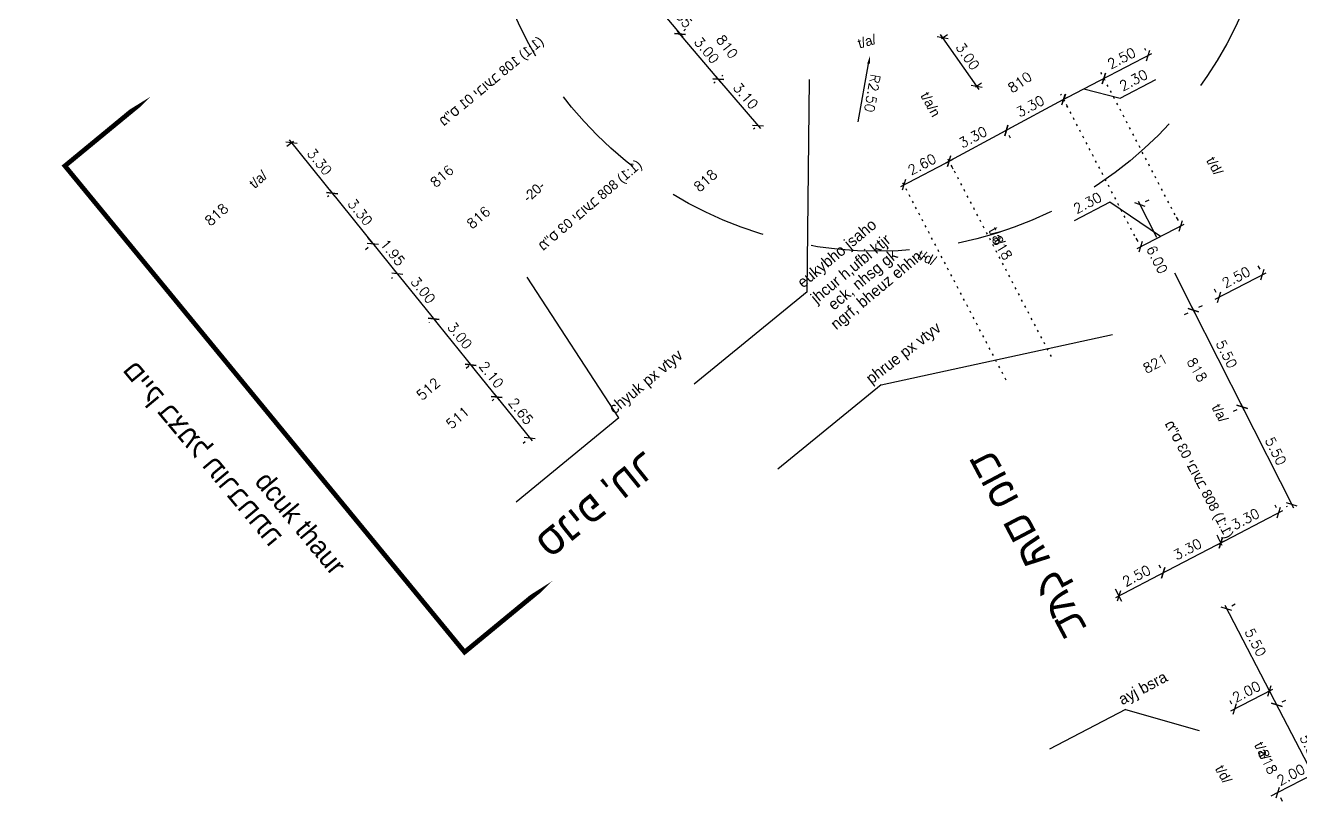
# Model space of a CAD drawing. Extents: x 190018 to 190193, y 665297 to 665484.
# Drawn here: x 190095.6 to 190160.2, y 665327.2 to 665366.8 of the extents above; entities that cross this region are included whole.
import ezdxf

# ---------------------------------------------------------------- set-up
doc = ezdxf.new("R2010")
doc.units = 0
doc.header["$MEASUREMENT"] = 0
doc.linetypes.add('DASHED2', pattern=[0.375, 0.25, -0.125])
doc.linetypes.add('DOT', pattern=[0.25, 0, -0.25])
for name, color, linetype in [('0-text', 2, 'Continuous'), ('HW-TEXT-BORDER', 2, 'Continuous'), ('HW-TX-NIKUZ', 2, 'Continuous'), ('HW-TXT', 2, 'Continuous'), ('HW-TXT-HW', 2, 'Continuous'), ('TR-DIM', 3, 'Continuous'), ('TR-NOTE', 3, 'Continuous'), ('TR-WORK-LIMT-1', 7, 'Continuous')]:
    doc.layers.add(name, color=color, linetype=linetype)
doc.styles.add('0-miryl', font='0-miryl.shx')
doc.styles.add('0-MIRYM_W', font='0-mirym_w')
doc.styles.add('0-SIMPLEX', font='0-simplex')
doc.styles.add('0-Techno', font='0-techno')
doc.styles.add('MIRYL', font='miryl.shx')
doc.styles.add('MS', font='MIRYM.SHX')
doc.styles.add('Romant', font='romant.shx')
doc.styles.add('SHR', font='SIMPLEX', dxfattribs={"height": 0.75})
doc.dimstyles.new('D-500-250', dxfattribs={"dimtxt": 0.5, "dimasz": 0.4, "dimexe": 0.3, "dimexo": 0.5, "dimgap": 0.25, "dimtad": 1, "dimlfac": 1, "dimzin": 1, "dimdsep": 46, "dimtxsty": 'Romant', "dimblk": 'OBLIQUE', "dimcen": 0, "dimdle": 0.2, "dimclrd": 256, "dimclre": 256, "dimclrt": 256, "dimaunit": 1, "dimadec": 0, "dimazin": 0, "dimtfac": 0.25, "dimtix": 1, "dimtmove": 2, "dimatfit": 3, "dimldrblk": 'OBLIQUE', "dimfxl": 0.3, "dimtvp": 0.2, "dimtolj": 1, "dimtzin": 1, "dimarcsym": 1})

# ---------------------------------------------------------------- blocks, each defined once
blk = doc.blocks.new('_Oblique')
at = {"color": 0, "linetype": 'ByBlock', "lineweight": -2}
blk.add_line((-0.5, -0.5), (0.5, 0.5), dxfattribs=at)
blk = doc.blocks.new('*D196')
at = {"layer": 'Defpoints', "color": 0, "transparency": 16777216}
for p in [(190130.725, 665364.03), (190130.938, 665364.213), (190132.952, 665361.865)]:
    blk.add_point(p, dxfattribs=at)
at = {"layer": 'TR-DIM', "lineweight": -2, "transparency": 16777216}
for p, q in [((190130.559, 665363.887), (190130.498, 665363.835)), ((190132.87, 665361.53), (190130.595, 665364.182)), ((190132.573, 665361.539), (190132.512, 665361.487))]:
    blk.add_line(p, q, dxfattribs=at)
at = {"layer": 'TR-DIM', "lineweight": -2, "transparency": 16777216, "xscale": 0.4, "yscale": 0.4, "zscale": 0.4}
for p, rotation in [((190130.725, 665364.03), 130.6252698291144), ((190132.739, 665361.682), 310.6252698291144)]:
    blk.add_blockref('_Oblique', p, dxfattribs=dict(at, rotation=rotation))
at = {"layer": 'TR-DIM', "transparency": 16777216, "insert": (190132.112, 665363.182), "char_height": 0.5, "attachment_point": 5, "rotation": 310.62527, "style": 'Romant'}
blk.add_mtext('\\A1;3.10', dxfattribs=at)
blk = doc.blocks.new('*D182')
at = {"layer": 'Defpoints', "color": 0, "transparency": 16777216}
for p in [(190141.627, 665365.801), (190143.82, 665363.676), (190143.355, 665363.348)]:
    blk.add_point(p, dxfattribs=at)
at = {"layer": 'TR-DIM', "lineweight": -2, "transparency": 16777216}
for p, q in [((190141.977, 665366.292), (190143.935, 665363.512)), ((190142.036, 665366.089), (190142.338, 665366.301)), ((190143.764, 665363.636), (190144.065, 665363.849))]:
    blk.add_line(p, q, dxfattribs=at)
at = {"layer": 'TR-DIM', "lineweight": -2, "transparency": 16777216, "xscale": 0.4, "yscale": 0.4, "zscale": 0.4}
for p, rotation in [((190142.092, 665366.129), 125.1566996568261), ((190143.82, 665363.676), 305.1566996568261)]:
    blk.add_blockref('_Oblique', p, dxfattribs=dict(at, rotation=rotation))
at = {"layer": 'TR-DIM', "transparency": 16777216, "insert": (190143.365, 665365.19), "char_height": 0.5, "attachment_point": 5, "rotation": 305.1567, "style": 'Romant'}
blk.add_mtext('\\A1;3.00', dxfattribs=at)
blk = doc.blocks.new('*D183')
at = {"layer": 'Defpoints', "color": 0, "transparency": 16777216}
for p in [(190128.785, 665366.321), (190128.587, 665366.153), (190130.526, 665363.863)]:
    blk.add_point(p, dxfattribs=at)
at = {"layer": 'TR-DIM', "lineweight": -2, "transparency": 16777216}
for p, q in [((190130.853, 665363.878), (190128.656, 665366.473)), ((190128.969, 665366.476), (190129.014, 665366.515)), ((190130.907, 665364.186), (190130.953, 665364.225))]:
    blk.add_line(p, q, dxfattribs=at)
at = {"layer": 'TR-DIM', "lineweight": -2, "transparency": 16777216, "xscale": 0.4, "yscale": 0.4, "zscale": 0.4}
for p, rotation in [((190128.785, 665366.321), 130.2488718438126), ((190130.724, 665364.031), 310.2488718438126)]:
    blk.add_blockref('_Oblique', p, dxfattribs=dict(at, rotation=rotation))
at = {"layer": 'TR-DIM', "transparency": 16777216, "insert": (190130.136, 665365.499), "char_height": 0.5, "attachment_point": 5, "rotation": 310.24887, "style": 'Romant'}
blk.add_mtext('\\A1;3.00', dxfattribs=at)
blk = doc.blocks.new('*D184')
at = {"layer": 'Defpoints', "color": 0, "transparency": 16777216}
for p in [(190127.676, 665367.424), (190128.785, 665366.321), (190128.684, 665366.235)]:
    blk.add_point(p, dxfattribs=at)
at = {"layer": 'TR-DIM', "lineweight": -2, "transparency": 16777216}
for p, q in [((190127.649, 665367.663), (190128.915, 665366.168)), ((190128.058, 665367.747), (190128.007, 665367.705)), ((190129.065, 665366.558), (190129.014, 665366.515))]:
    blk.add_line(p, q, dxfattribs=at)
at = {"layer": 'TR-DIM', "lineweight": -2, "transparency": 16777216, "xscale": 0.4, "yscale": 0.4, "zscale": 0.4}
for p, rotation in [((190127.778, 665367.511), 130.2488718455129), ((190128.785, 665366.321), 310.248871845513)]:
    blk.add_blockref('_Oblique', p, dxfattribs=dict(at, rotation=rotation))
at = {"layer": 'TR-DIM', "transparency": 16777216, "insert": (190128.773, 665367.311), "char_height": 0.5, "attachment_point": 5, "rotation": 310.24887, "style": 'Romant'}
blk.add_mtext('\\A1;1.55', dxfattribs=at)
blk = doc.blocks.new('*D186')
at = {"layer": 'Defpoints', "color": 0, "transparency": 16777216}
for p in [(190109.566, 665361.19), (190111.144, 665358.243), (190111.365, 665358.421)]:
    blk.add_point(p, dxfattribs=at)
at = {"layer": 'TR-DIM', "lineweight": -2, "transparency": 16777216}
for p, q in [((190109.177, 665360.876), (190108.848, 665360.611)), ((190108.956, 665360.955), (190111.27, 665358.088)), ((190110.975, 665358.107), (190110.91, 665358.055))]:
    blk.add_line(p, q, dxfattribs=at)
at = {"layer": 'TR-DIM', "lineweight": -2, "transparency": 16777216, "xscale": 0.4, "yscale": 0.4, "zscale": 0.4}
for p, rotation in [((190109.081, 665360.799), 128.9041216281928), ((190111.144, 665358.243), 308.9041216281929)]:
    blk.add_blockref('_Oblique', p, dxfattribs=dict(at, rotation=rotation))
at = {"layer": 'TR-DIM', "transparency": 16777216, "insert": (190110.502, 665359.835), "char_height": 0.5, "attachment_point": 5, "rotation": 308.90412, "style": 'Romant'}
blk.add_mtext('\\A1;3.30', dxfattribs=at)
blk = doc.blocks.new('*D187')
at = {"layer": 'Defpoints', "color": 0, "transparency": 16777216}
for p in [(190111.365, 665358.421), (190113.207, 665355.687), (190113.216, 665355.695)]:
    blk.add_point(p, dxfattribs=at)
at = {"layer": 'TR-DIM', "lineweight": -2, "transparency": 16777216}
for p, q in [((190110.975, 665358.107), (190110.91, 665358.055)), ((190111.018, 665358.399), (190113.332, 665355.532)), ((190112.827, 665355.381), (190112.973, 665355.499))]:
    blk.add_line(p, q, dxfattribs=at)
at = {"layer": 'TR-DIM', "lineweight": -2, "transparency": 16777216, "xscale": 0.4, "yscale": 0.4, "zscale": 0.4}
for p, rotation in [((190111.144, 665358.243), 128.9041216281928), ((190113.207, 665355.687), 308.9041216281929)]:
    blk.add_blockref('_Oblique', p, dxfattribs=dict(at, rotation=rotation))
at = {"layer": 'TR-DIM', "transparency": 16777216, "insert": (190112.564, 665357.279), "char_height": 0.5, "attachment_point": 5, "rotation": 308.90412, "style": 'Romant'}
blk.add_mtext('\\A1;3.30', dxfattribs=at)
blk = doc.blocks.new('*D188')
at = {"layer": 'Defpoints', "color": 0, "transparency": 16777216}
for p in [(190113.216, 665355.695), (190114.443, 665354.156), (190114.547, 665354.24)]:
    blk.add_point(p, dxfattribs=at)
at = {"layer": 'TR-DIM', "lineweight": -2, "transparency": 16777216}
for p, q in [((190113.207, 665355.687), (190112.956, 665355.999)), ((190112.827, 665355.381), (190112.973, 665355.499)), ((190113.207, 665355.687), (190114.443, 665354.156)), ((190114.443, 665354.156), (190114.694, 665353.844)), ((190114.158, 665353.926), (190114.209, 665353.967))]:
    blk.add_line(p, q, dxfattribs=at)
at = {"layer": 'TR-DIM', "lineweight": -2, "transparency": 16777216, "xscale": 0.4, "yscale": 0.4, "zscale": 0.4}
for p, rotation in [((190113.207, 665355.687), 308.9041216281929), ((190114.443, 665354.156), 128.9041216281928)]:
    blk.add_blockref('_Oblique', p, dxfattribs=dict(at, rotation=rotation))
at = {"layer": 'TR-DIM', "transparency": 16777216, "insert": (190114.214, 665355.236), "char_height": 0.5, "attachment_point": 5, "rotation": 308.90412, "style": 'Romant'}
blk.add_mtext('\\A1;1.95', dxfattribs=at)
blk = doc.blocks.new('*D189')
at = {"layer": 'Defpoints', "color": 0, "transparency": 16777216}
for p in [(190114.547, 665354.24), (190116.287, 665351.871), (190116.459, 665352.009)]:
    blk.add_point(p, dxfattribs=at)
at = {"layer": 'TR-DIM', "lineweight": -2, "transparency": 16777216}
for p, q in [((190114.317, 665354.311), (190116.413, 665351.715)), ((190114.158, 665353.926), (190114.209, 665353.967)), ((190116.07, 665351.695), (190116.054, 665351.682))]:
    blk.add_line(p, q, dxfattribs=at)
at = {"layer": 'TR-DIM', "lineweight": -2, "transparency": 16777216, "xscale": 0.4, "yscale": 0.4, "zscale": 0.4}
for p, rotation in [((190114.443, 665354.156), 128.9041216281928), ((190116.287, 665351.871), 308.9041216281929)]:
    blk.add_blockref('_Oblique', p, dxfattribs=dict(at, rotation=rotation))
at = {"layer": 'TR-DIM', "transparency": 16777216, "insert": (190115.754, 665353.327), "char_height": 0.5, "attachment_point": 5, "rotation": 308.90412, "style": 'Romant'}
blk.add_mtext('\\A1;3.00', dxfattribs=at)
blk = doc.blocks.new('*D190')
at = {"layer": 'Defpoints', "color": 0, "transparency": 16777216}
for p in [(190116.459, 665352.009), (190118.168, 665349.539), (190118.466, 665349.78)]:
    blk.add_point(p, dxfattribs=at)
at = {"layer": 'TR-DIM', "lineweight": -2, "transparency": 16777216}
for p, q in [((190116.07, 665351.695), (190116.054, 665351.682)), ((190116.161, 665352.026), (190118.294, 665349.384)), ((190118.077, 665349.466), (190117.935, 665349.351))]:
    blk.add_line(p, q, dxfattribs=at)
at = {"layer": 'TR-DIM', "lineweight": -2, "transparency": 16777216, "xscale": 0.4, "yscale": 0.4, "zscale": 0.4}
for p, rotation in [((190116.287, 665351.871), 128.9041216281928), ((190118.168, 665349.539), 308.9041216281929)]:
    blk.add_blockref('_Oblique', p, dxfattribs=dict(at, rotation=rotation))
at = {"layer": 'TR-DIM', "transparency": 16777216, "insert": (190117.617, 665351.019), "char_height": 0.5, "attachment_point": 5, "rotation": 308.90412, "style": 'Romant'}
blk.add_mtext('\\A1;3.00', dxfattribs=at)
blk = doc.blocks.new('*D191')
at = {"layer": 'Defpoints', "color": 0, "transparency": 16777216}
for p in [(190118.466, 665349.78), (190119.488, 665347.904), (190119.73, 665348.1)]:
    blk.add_point(p, dxfattribs=at)
at = {"layer": 'TR-DIM', "lineweight": -2, "transparency": 16777216}
for p, q in [((190118.077, 665349.466), (190117.935, 665349.351)), ((190118.043, 665349.695), (190119.613, 665347.749)), ((190119.341, 665347.786), (190119.254, 665347.716))]:
    blk.add_line(p, q, dxfattribs=at)
at = {"layer": 'TR-DIM', "lineweight": -2, "transparency": 16777216, "xscale": 0.4, "yscale": 0.4, "zscale": 0.4}
for p, rotation in [((190118.168, 665349.539), 128.9041216281928), ((190119.488, 665347.904), 308.9041216281929)]:
    blk.add_blockref('_Oblique', p, dxfattribs=dict(at, rotation=rotation))
at = {"layer": 'TR-DIM', "transparency": 16777216, "insert": (190119.217, 665349.036), "char_height": 0.5, "attachment_point": 5, "rotation": 308.90412, "style": 'Romant'}
blk.add_mtext('\\A1;2.10', dxfattribs=at)
blk = doc.blocks.new('*D192')
at = {"layer": 'Defpoints', "color": 0, "transparency": 16777216}
for p in [(190119.73, 665348.1), (190121.163, 665345.828), (190121.221, 665345.875)]:
    blk.add_point(p, dxfattribs=at)
at = {"layer": 'TR-DIM', "lineweight": -2, "transparency": 16777216}
for p, q in [((190119.341, 665347.786), (190119.254, 665347.716)), ((190119.362, 665348.06), (190121.289, 665345.673)), ((190120.832, 665345.561), (190120.93, 665345.64))]:
    blk.add_line(p, q, dxfattribs=at)
at = {"layer": 'TR-DIM', "lineweight": -2, "transparency": 16777216, "xscale": 0.4, "yscale": 0.4, "zscale": 0.4}
for p, rotation in [((190119.488, 665347.904), 128.9041216281928), ((190121.163, 665345.828), 308.9041216281929)]:
    blk.add_blockref('_Oblique', p, dxfattribs=dict(at, rotation=rotation))
at = {"layer": 'TR-DIM', "transparency": 16777216, "insert": (190120.715, 665347.18), "char_height": 0.5, "attachment_point": 5, "rotation": 308.90412, "style": 'Romant'}
blk.add_mtext('\\A1;2.65', dxfattribs=at)
blk = doc.blocks.new('*D193')
at = {"layer": 'Defpoints', "color": 0, "transparency": 16777216}
for p in [(190159.166, 665341.994), (190156.201, 665340.502), (190156.223, 665340.459)]:
    blk.add_point(p, dxfattribs=at)
at = {"layer": 'TR-DIM', "lineweight": -2, "transparency": 16777216}
for p, q in [((190158.935, 665342.437), (190159.006, 665342.302)), ((190159.322, 665342.128), (190156.024, 665340.409)), ((190155.992, 665340.903), (190156.062, 665340.768))]:
    blk.add_line(p, q, dxfattribs=at)
at = {"layer": 'TR-DIM', "lineweight": -2, "transparency": 16777216, "xscale": 0.4, "yscale": 0.4, "zscale": 0.4}
for p, rotation in [((190159.144, 665342.036), 27.53268060075507), ((190156.201, 665340.502), 207.5326806007551)]:
    blk.add_blockref('_Oblique', p, dxfattribs=dict(at, rotation=rotation))
at = {"layer": 'TR-DIM', "transparency": 16777216, "insert": (190157.442, 665341.712), "char_height": 0.5, "attachment_point": 5, "rotation": 27.53268, "style": 'Romant'}
blk.add_mtext('\\A1;3.30', dxfattribs=at)
blk = doc.blocks.new('*D194')
at = {"layer": 'Defpoints', "color": 0, "transparency": 16777216}
for p in [(190156.505, 665339.918), (190153.275, 665338.976), (190153.295, 665338.938)]:
    blk.add_point(p, dxfattribs=at)
at = {"layer": 'TR-DIM', "lineweight": -2, "transparency": 16777216}
for p, q in [((190156.378, 665340.594), (190153.097, 665338.884)), ((190156.274, 665340.361), (190156.062, 665340.768)), ((190153.064, 665339.381), (190153.136, 665339.242))]:
    blk.add_line(p, q, dxfattribs=at)
at = {"layer": 'TR-DIM', "lineweight": -2, "transparency": 16777216, "xscale": 0.4, "yscale": 0.4, "zscale": 0.4}
for p, rotation in [((190156.201, 665340.502), 27.53268060267745), ((190153.275, 665338.976), 207.5326806026775)]:
    blk.add_blockref('_Oblique', p, dxfattribs=dict(at, rotation=rotation))
at = {"layer": 'TR-DIM', "transparency": 16777216, "insert": (190154.507, 665340.182), "char_height": 0.5, "attachment_point": 5, "rotation": 27.53268, "style": 'Romant'}
blk.add_mtext('\\A1;3.30', dxfattribs=at)
blk = doc.blocks.new('*D154')
at = {"layer": 'Defpoints', "color": 0, "transparency": 16777216}
for p in [(190150.61, 665338.615), (190153.295, 665338.938), (190151.031, 665337.807)]:
    blk.add_point(p, dxfattribs=at)
at = {"layer": 'TR-DIM', "lineweight": -2, "transparency": 16777216}
for p, q in [((190153.064, 665339.381), (190153.136, 665339.242)), ((190153.452, 665339.069), (190150.854, 665337.714)), ((190150.841, 665338.172), (190151.17, 665337.54))]:
    blk.add_line(p, q, dxfattribs=at)
at = {"layer": 'TR-DIM', "lineweight": -2, "transparency": 16777216, "xscale": 0.4, "yscale": 0.4, "zscale": 0.4}
for p, rotation in [((190153.275, 665338.976), 27.53268060267745), ((190151.031, 665337.807), 207.5326806026775)]:
    blk.add_blockref('_Oblique', p, dxfattribs=dict(at, rotation=rotation))
at = {"layer": 'TR-DIM', "transparency": 16777216, "insert": (190151.922, 665338.835), "char_height": 0.5, "attachment_point": 5, "rotation": 27.53268, "style": 'Romant'}
blk.add_mtext('\\A1;2.50', dxfattribs=at)
blk = doc.blocks.new('*D174')
at = {"layer": 'Defpoints', "color": 0, "transparency": 16777216}
for p in [(190156.49, 665337.158), (190159.033, 665332.281), (190159.033, 665332.281)]:
    blk.add_point(p, dxfattribs=at)
at = {"layer": 'TR-DIM', "lineweight": -2, "transparency": 16777216}
for p, q in [((190156.398, 665337.336), (190159.125, 665332.104)), ((190156.934, 665337.389), (190156.756, 665337.297)), ((190159.476, 665332.512), (190159.299, 665332.42))]:
    blk.add_line(p, q, dxfattribs=at)
at = {"layer": 'TR-DIM', "lineweight": -2, "transparency": 16777216, "xscale": 0.4, "yscale": 0.4, "zscale": 0.4}
for p, rotation in [((190156.49, 665337.158), 117.5326806005037), ((190159.033, 665332.281), 297.5326806005037)]:
    blk.add_blockref('_Oblique', p, dxfattribs=dict(at, rotation=rotation))
at = {"layer": 'TR-DIM', "transparency": 16777216, "insert": (190157.961, 665335.452), "char_height": 0.5, "attachment_point": 5, "rotation": 297.53268, "style": 'Romant'}
blk.add_mtext('\\A1;5.50', dxfattribs=at)
blk = doc.blocks.new('*D175')
at = {"layer": 'Defpoints', "color": 0, "transparency": 16777216}
for p in [(190158.662, 665332.992), (190158.662, 665332.992), (190156.889, 665332.067)]:
    blk.add_point(p, dxfattribs=at)
at = {"layer": 'TR-DIM', "lineweight": -2, "transparency": 16777216}
for p, q in [((190158.431, 665333.435), (190158.524, 665333.258)), ((190156.712, 665331.975), (190158.84, 665333.084)), ((190156.658, 665332.51), (190156.75, 665332.333))]:
    blk.add_line(p, q, dxfattribs=at)
at = {"layer": 'TR-DIM', "lineweight": -2, "transparency": 16777216, "xscale": 0.4, "yscale": 0.4, "zscale": 0.4}
for p, rotation in [((190158.662, 665332.992), 27.53268059856386), ((190156.889, 665332.067), 207.5326805985638)]:
    blk.add_blockref('_Oblique', p, dxfattribs=dict(at, rotation=rotation))
at = {"layer": 'TR-DIM', "transparency": 16777216, "insert": (190157.498, 665332.951), "char_height": 0.5, "attachment_point": 5, "rotation": 27.53268, "style": 'Romant'}
blk.add_mtext('\\A1;2.00', dxfattribs=at)
blk = doc.blocks.new('*D163')
at = {"layer": 'Defpoints', "color": 0, "transparency": 16777216}
for p in [(190159.033, 665332.281), (190161.575, 665327.404), (190161.575, 665327.404)]:
    blk.add_point(p, dxfattribs=at)
at = {"layer": 'TR-DIM', "lineweight": -2, "transparency": 16777216}
for p, q in [((190158.94, 665332.458), (190161.668, 665327.227)), ((190159.476, 665332.512), (190159.299, 665332.42)), ((190162.019, 665327.635), (190161.841, 665327.543))]:
    blk.add_line(p, q, dxfattribs=at)
at = {"layer": 'TR-DIM', "lineweight": -2, "transparency": 16777216, "xscale": 0.4, "yscale": 0.4, "zscale": 0.4}
for p, rotation in [((190159.033, 665332.281), 117.5326806005037), ((190161.575, 665327.404), 297.5326806005037)]:
    blk.add_blockref('_Oblique', p, dxfattribs=dict(at, rotation=rotation))
at = {"layer": 'TR-DIM', "transparency": 16777216, "insert": (190160.747, 665330.074), "char_height": 0.5, "attachment_point": 5, "rotation": 297.53268, "style": 'Romant'}
blk.add_mtext('\\A1;5.50', dxfattribs=at)
blk = doc.blocks.new('*D168')
at = {"layer": 'Defpoints', "color": 0, "transparency": 16777216}
for p in [(190160.871, 665328.755), (190159.097, 665327.831), (190159.097, 665327.831)]:
    blk.add_point(p, dxfattribs=at)
at = {"layer": 'TR-DIM', "lineweight": -2, "transparency": 16777216}
for p, q in [((190160.871, 665328.755), (190161.226, 665328.94)), ((190160.871, 665328.755), (190159.097, 665327.831)), ((190161.102, 665328.312), (190161.01, 665328.489)), ((190159.097, 665327.831), (190158.743, 665327.646)), ((190159.329, 665327.387), (190159.236, 665327.565))]:
    blk.add_line(p, q, dxfattribs=at)
at = {"layer": 'TR-DIM', "lineweight": -2, "transparency": 16777216, "xscale": 0.4, "yscale": 0.4, "zscale": 0.4}
for p, rotation in [((190160.871, 665328.755), 207.5326805985638), ((190159.097, 665327.831), 27.53268059856383)]:
    blk.add_blockref('_Oblique', p, dxfattribs=dict(at, rotation=rotation))
at = {"layer": 'TR-DIM', "transparency": 16777216, "insert": (190159.753, 665328.736), "char_height": 0.5, "attachment_point": 5, "rotation": 27.53268, "style": 'Romant'}
blk.add_mtext('\\A1;2.00', dxfattribs=at)
blk = doc.blocks.new('*D140')
at = {"layer": 'Defpoints', "color": 0, "transparency": 16777216}
for p in [(190148.207, 665363.042), (190145.304, 665361.471), (190145.325, 665361.433)]:
    blk.add_point(p, dxfattribs=at)
at = {"layer": 'TR-DIM', "lineweight": -2, "transparency": 16777216}
for p, q in [((190148.404, 665363.098), (190145.149, 665361.338)), ((190148.445, 665362.602), (190148.37, 665362.739)), ((190145.542, 665361.032), (190145.467, 665361.169))]:
    blk.add_line(p, q, dxfattribs=at)
at = {"layer": 'TR-DIM', "lineweight": -2, "transparency": 16777216, "xscale": 0.4, "yscale": 0.4, "zscale": 0.4}
for p, rotation in [((190148.228, 665363.003), 28.41289860636048), ((190145.325, 665361.433), 208.4128986063604)]:
    blk.add_blockref('_Oblique', p, dxfattribs=dict(at, rotation=rotation))
at = {"layer": 'TR-DIM', "transparency": 16777216, "insert": (190146.538, 665362.658), "char_height": 0.5, "attachment_point": 5, "rotation": 28.4129, "style": 'Romant'}
blk.add_mtext('\\A1;3.30', dxfattribs=at)
blk = doc.blocks.new('*D141')
at = {"layer": 'Defpoints', "color": 0, "transparency": 16777216}
for p in [(190150.276, 665364.071), (190154.113, 665356.695), (190152.07, 665355.632)]:
    blk.add_point(p, dxfattribs=at)
at = {"layer": 'TR-DIM', "linetype": 'DOT', "lineweight": -2, "transparency": 16777216}
for p, q in [((190153.882, 665357.139), (190150.137, 665364.337)), ((190151.839, 665356.076), (190148.094, 665363.273))]:
    blk.add_line(p, q, dxfattribs=at)
at = {"layer": 'TR-DIM', "lineweight": -2, "transparency": 16777216}
for p, q in [((190148.055, 665362.915), (190150.453, 665364.163)), ((190151.095, 665363.066), (190152.911, 665364.011)), ((190149.254, 665363.539), (190151.095, 665363.066))]:
    blk.add_line(p, q, dxfattribs=at)
at = {"layer": 'TR-DIM', "lineweight": -2, "transparency": 16777216, "xscale": 0.4, "yscale": 0.4, "zscale": 0.4}
for p, rotation in [((190150.276, 665364.071), 27.48809686337302), ((190148.232, 665363.007), 207.488096863373)]:
    blk.add_blockref('_Oblique', p, dxfattribs=dict(at, rotation=rotation))
at = {"layer": 'TR-DIM', "transparency": 16777216, "insert": (190151.772, 665363.982), "char_height": 0.5, "attachment_point": 5, "rotation": 27.4881, "style": 'Romant'}
blk.add_mtext('\\A1;2.30', dxfattribs=at)
blk = doc.blocks.new('*D142')
at = {"layer": 'Defpoints', "color": 0, "transparency": 16777216}
for p in [(190152.518, 665365.237), (190152.556, 665365.165), (190150.34, 665363.945)]:
    blk.add_point(p, dxfattribs=at)
at = {"layer": 'TR-DIM', "lineweight": -2, "transparency": 16777216}
for p, q in [((190150.097, 665363.978), (190152.695, 665365.329)), ((190152.325, 665365.608), (190152.379, 665365.503)), ((190150.109, 665364.389), (190150.136, 665364.336))]:
    blk.add_line(p, q, dxfattribs=at)
at = {"layer": 'TR-DIM', "lineweight": -2, "transparency": 16777216, "xscale": 0.4, "yscale": 0.4, "zscale": 0.4}
for p, rotation in [((190152.518, 665365.237), 27.48809686263866), ((190150.275, 665364.07), 207.4880968626387)]:
    blk.add_blockref('_Oblique', p, dxfattribs=dict(at, rotation=rotation))
at = {"layer": 'TR-DIM', "transparency": 16777216, "insert": (190151.166, 665365.097), "char_height": 0.5, "attachment_point": 5, "rotation": 27.4881, "style": 'Romant'}
blk.add_mtext('\\A1;2.50', dxfattribs=at)
blk = doc.blocks.new('*D143')
at = {"layer": 'Defpoints', "color": 0, "transparency": 16777216}
for p in [(190145.304, 665361.471), (190142.397, 665359.91), (190142.422, 665359.863)]:
    blk.add_point(p, dxfattribs=at)
at = {"layer": 'TR-DIM', "lineweight": -2, "transparency": 16777216}
for p, q in [((190145.501, 665361.528), (190142.246, 665359.767)), ((190145.542, 665361.032), (190145.467, 665361.169)), ((190142.634, 665359.47), (190142.565, 665359.599))]:
    blk.add_line(p, q, dxfattribs=at)
at = {"layer": 'TR-DIM', "lineweight": -2, "transparency": 16777216, "xscale": 0.4, "yscale": 0.4, "zscale": 0.4}
for p, rotation in [((190145.325, 665361.433), 28.41289860594698), ((190142.422, 665359.863), 208.412898605947)]:
    blk.add_blockref('_Oblique', p, dxfattribs=dict(at, rotation=rotation))
at = {"layer": 'TR-DIM', "transparency": 16777216, "insert": (190143.636, 665361.087), "char_height": 0.5, "attachment_point": 5, "rotation": 28.4129, "style": 'Romant'}
blk.add_mtext('\\A1;3.30', dxfattribs=at)
blk = doc.blocks.new('*D144')
at = {"layer": 'Defpoints', "color": 0, "transparency": 16777216}
for p in [(190140.136, 665358.666), (190147.841, 665349.519), (190145.548, 665348.319)]:
    blk.add_point(p, dxfattribs=at)
at = {"layer": 'TR-DIM', "lineweight": -2, "transparency": 16777216}
blk.add_line((190142.606, 665359.959), (190139.958, 665358.574), dxfattribs=at)
at = {"layer": 'TR-DIM', "linetype": 'DOT', "lineweight": -2, "transparency": 16777216}
for p, q in [((190147.609, 665349.962), (190142.29, 665360.132)), ((190145.316, 665348.763), (190139.996, 665358.932))]:
    blk.add_line(p, q, dxfattribs=at)
at = {"layer": 'TR-DIM', "lineweight": -2, "transparency": 16777216, "xscale": 0.4, "yscale": 0.4, "zscale": 0.4}
for p, rotation in [((190142.429, 665359.866), 27.61426219068629), ((190140.136, 665358.666), 207.6142621906863)]:
    blk.add_blockref('_Oblique', p, dxfattribs=dict(at, rotation=rotation))
at = {"layer": 'TR-DIM', "transparency": 16777216, "insert": (190141.05, 665359.709), "char_height": 0.5, "attachment_point": 5, "rotation": 27.61426, "style": 'Romant'}
blk.add_mtext('\\A1;2.60', dxfattribs=at)
blk = doc.blocks.new('*D145')
at = {"layer": 'Defpoints', "color": 0, "transparency": 16777216}
for p in [(190154.17, 665356.586), (190154.17, 665356.586), (190152.13, 665355.524)]:
    blk.add_point(p, dxfattribs=at)
at = {"layer": 'TR-DIM', "lineweight": -2, "transparency": 16777216}
for p, q in [((190150.576, 665357.783), (190148.759, 665356.838)), ((190153.15, 665356.055), (190150.576, 665357.783)), ((190151.952, 665355.432), (190154.348, 665356.678)), ((190153.939, 665357.029), (190154.032, 665356.852)), ((190151.899, 665355.968), (190151.991, 665355.79))]:
    blk.add_line(p, q, dxfattribs=at)
at = {"layer": 'TR-DIM', "lineweight": -2, "transparency": 16777216, "xscale": 0.4, "yscale": 0.4, "zscale": 0.4}
for p, rotation in [((190154.17, 665356.586), 27.48809686355701), ((190152.13, 665355.524), 207.488096863557)]:
    blk.add_blockref('_Oblique', p, dxfattribs=dict(at, rotation=rotation))
at = {"layer": 'TR-DIM', "transparency": 16777216, "insert": (190149.437, 665357.754), "char_height": 0.5, "attachment_point": 5, "rotation": 27.4881, "style": 'Romant'}
blk.add_mtext('\\A1;2.30', dxfattribs=at)
blk = doc.blocks.new('*D146')
at = {"layer": 'Defpoints', "color": 0, "transparency": 16777216}
for p in [(190152.102, 665357.664), (190154.808, 665352.311), (190154.808, 665352.311)]:
    blk.add_point(p, dxfattribs=at)
at = {"layer": 'TR-DIM', "lineweight": -2, "transparency": 16777216}
for p, q in [((190152.548, 665357.89), (190152.369, 665357.799)), ((190152.012, 665357.843), (190152.94, 665356.007)), ((190154.898, 665352.133), (190153.864, 665354.179)), ((190155.254, 665352.537), (190155.076, 665352.447))]:
    blk.add_line(p, q, dxfattribs=at)
at = {"layer": 'TR-DIM', "lineweight": -2, "transparency": 16777216, "xscale": 0.4, "yscale": 0.4, "zscale": 0.4}
for p, rotation in [((190152.102, 665357.664), 116.8201527560258), ((190154.808, 665352.311), 296.8201527560257)]:
    blk.add_blockref('_Oblique', p, dxfattribs=dict(at, rotation=rotation))
at = {"layer": 'TR-DIM', "transparency": 16777216, "insert": (190152.971, 665354.875), "char_height": 0.5, "attachment_point": 5, "rotation": 296.82015, "style": 'Romant'}
blk.add_mtext('\\A1;6.00', dxfattribs=at)
blk = doc.blocks.new('*D147')
at = {"layer": 'Defpoints', "color": 0, "transparency": 16777216}
for p in [(190154.808, 665352.311), (190157.289, 665347.405), (190157.289, 665347.405)]:
    blk.add_point(p, dxfattribs=at)
at = {"layer": 'TR-DIM', "lineweight": -2, "transparency": 16777216}
for p, q in [((190154.362, 665352.086), (190154.54, 665352.176)), ((190154.718, 665352.49), (190157.379, 665347.226)), ((190156.842, 665347.179), (190157.021, 665347.269))]:
    blk.add_line(p, q, dxfattribs=at)
at = {"layer": 'TR-DIM', "lineweight": -2, "transparency": 16777216, "xscale": 0.4, "yscale": 0.4, "zscale": 0.4}
for p, rotation in [((190154.808, 665352.311), 116.8201527565371), ((190157.289, 665347.405), 296.8201527565371)]:
    blk.add_blockref('_Oblique', p, dxfattribs=dict(at, rotation=rotation))
at = {"layer": 'TR-DIM', "transparency": 16777216, "insert": (190156.494, 665350.084), "char_height": 0.5, "attachment_point": 5, "rotation": 296.82015, "style": 'Romant'}
blk.add_mtext('\\A1;5.50', dxfattribs=at)
blk = doc.blocks.new('*D148')
at = {"layer": 'Defpoints', "color": 0, "transparency": 16777216}
for p in [(190157.289, 665347.405), (190159.786, 665342.464), (190160.003, 665342.574)]:
    blk.add_point(p, dxfattribs=at)
at = {"layer": 'TR-DIM', "lineweight": -2, "transparency": 16777216}
for p, q in [((190157.198, 665347.583), (190159.877, 665342.286)), ((190156.842, 665347.179), (190157.021, 665347.269)), ((190159.557, 665342.348), (190159.519, 665342.329))]:
    blk.add_line(p, q, dxfattribs=at)
at = {"layer": 'TR-DIM', "lineweight": -2, "transparency": 16777216, "xscale": 0.4, "yscale": 0.4, "zscale": 0.4}
for p, rotation in [((190157.289, 665347.405), 116.8201527565371), ((190159.786, 665342.464), 296.8201527565371)]:
    blk.add_blockref('_Oblique', p, dxfattribs=dict(at, rotation=rotation))
at = {"layer": 'TR-DIM', "transparency": 16777216, "insert": (190158.984, 665345.16), "char_height": 0.5, "attachment_point": 5, "rotation": 296.82015, "style": 'Romant'}
blk.add_mtext('\\A1;5.50', dxfattribs=at)
blk = doc.blocks.new('*D153')
at = {"layer": 'Defpoints', "color": 0, "transparency": 16777216}
for p in [(190158.314, 665354.119), (190158.314, 665354.119), (190156.092, 665352.956)]:
    blk.add_point(p, dxfattribs=at)
at = {"layer": 'TR-DIM', "lineweight": -2, "transparency": 16777216}
for p, q in [((190155.915, 665352.864), (190158.491, 665354.211)), ((190158.082, 665354.562), (190158.175, 665354.384)), ((190155.861, 665353.399), (190155.953, 665353.222))]:
    blk.add_line(p, q, dxfattribs=at)
at = {"layer": 'TR-DIM', "lineweight": -2, "transparency": 16777216, "xscale": 0.4, "yscale": 0.4, "zscale": 0.4}
for p, rotation in [((190158.314, 665354.119), 27.61426219169091), ((190156.092, 665352.956), 207.6142621916909)]:
    blk.add_blockref('_Oblique', p, dxfattribs=dict(at, rotation=rotation))
at = {"layer": 'TR-DIM', "transparency": 16777216, "insert": (190156.972, 665353.981), "char_height": 0.5, "attachment_point": 5, "rotation": 27.61426, "style": 'Romant'}
blk.add_mtext('\\A1;2.50', dxfattribs=at)

msp = doc.modelspace()

# ---------------------------------------------------------------- linework, layer by layer
at = {"layer": '0-text'}
msp.add_line((190125.672, 665346.84), (190120.473, 665342.565), dxfattribs=at)
msp.add_lwpolyline([(190125.672, 665346.84), (190121.037, 665353.992)], dxfattribs=at)
at = {"layer": 'HW-TX-NIKUZ'}
for p, q in [((190135.23, 665353.241), (190129.506, 665348.557)), ((190138.978, 665348.516, -26.5), (190133.734, 665344.244, -26.5))]:
    msp.add_line(p, q, dxfattribs=at)
at = {"layer": 'HW-TX-NIKUZ', "elevation": -26.5}
for points in [[(190135.23, 665353.241), (190135.35, 665364.021)], [(190138.978, 665348.516), (190150.705, 665351.069)]]:
    msp.add_lwpolyline(points, dxfattribs=at)
at = {"layer": 'HW-TXT'}
msp.add_line((190151.37, 665332.054), (190147.52, 665330.04), dxfattribs=at)
msp.add_lwpolyline([(190151.37, 665332.054), (190155.094, 665330.976)], dxfattribs=at)
at = {"layer": 'HW-TXT', "color": 6, "linetype": 'DASHED2', "ltscale": 20}
msp.add_circle((190138.807, 665375.417), 20.121, dxfattribs=at)
at = {"layer": 'TR-DIM'}
msp.add_line((190137.812, 665361.864), (190138.338, 665364.813), dxfattribs=at)
at = {"layer": 'TR-DIM', "ltscale": 1.5}
msp.add_arc((190087.555, 665414.204), 70, 315.67351, 315.67351, dxfattribs=at)
at = {"layer": 'TR-DIM'}
msp.add_solid([(190138.404, 665364.801), (190138.273, 665364.824), (190138.409, 665365.206)], dxfattribs=at)
at = {"layer": 'TR-WORK-LIMT-1'}
msp.add_lwpolyline([(190101.945, 665363.15, 0, 0.48, 0), (190100.253, 665361.822, 0.24, 0.24, 0), (190097.594, 665359.63, 0.24, 0.24, 0), (190117.858, 665334.959, 0.24, 0.24, 0), (190120.518, 665337.151, 0.48, 0, 0), (190122.309, 665338.569, 0, 0, 0)], format="xyseb", dxfattribs=at)

# ---------------------------------------------------------------- texts
at = {"layer": '0-text'}
for s, height, rotation, style, p in [('810', 0.5, 307.20173, 'SHR', (190130.582, 665366.038)), ('810', 0.5, 34.95496, 'SHR', (190145.627, 665363.303)), ('816', 0.5, 40.77825, 'SHR', (190116.386, 665358.501)), ('818', 0.5, 41.68682, 'SHR', (190129.759, 665358.275)), ('-20-', 0.5, 41.86622, '0-SIMPLEX', (190121.093, 665357.751)), ('818', 0.5, 41.68682, 'SHR', (190104.965, 665356.548)), ('816', 0.5, 40.77825, 'SHR', (190118.238, 665356.402)), ('818', 0.5, 300.55136, 'SHR', (190144.57, 665355.906)), ('chyuk px vtyv', 0.57, 39.80601, '0-miryl', (190125.464, 665347.005)), ('821', 0.5, 28.24941, 'SHR', (190152.428, 665349.083, 38.43)), ('818', 0.5, 300.55136, 'SHR', (190154.452, 665349.715)), ('512', 0.5, 40.77825, 'SHR', (190115.69, 665347.705)), ('511', 0.5, 40.77825, 'SHR', (190117.183, 665346.246)), ('818', 0.5, 296.78012, 'SHR', (190158.071, 665329.852))]:
    msp.add_text(s, height=height, rotation=rotation, dxfattribs=dict(at, style=style)).set_placement(p)
at = {"layer": 'HW-TEXT-BORDER', "style": '0-MIRYM_W', "text_generation_flag": 2}
msp.add_text('התחברות למצב קיים', height=1, rotation=309.79532, dxfattribs=at).set_placement((190107.989, 665340.241, 156.224))
at = {"layer": 'HW-TEXT-BORDER', "style": 'MS'}
msp.add_text('dcuk thaur', height=1, rotation=309.61388, dxfattribs=at).set_placement((190107.17, 665343.594, -107.86))
at = {"layer": 'HW-TX-NIKUZ', "style": '0-miryl'}
for s, rotation, p in [('eukybho jsaho', 39.80601, (190135.023, 665353.405)), ('jhcur h,ufbi ktjr', 39.80601, (190135.707, 665352.614)), (' eck, nhsg gk ', 39.80601, (190136.417, 665352.137)), ('ngrf, bheuz ehhn,', 39.80601, (190136.706, 665351.28)), ('phrue px vtyv', 37.76498, (190138.485, 665348.532, -26.5))]:
    msp.add_text(s, height=0.57, rotation=rotation, dxfattribs=at).set_placement(p)
at = {"layer": 'HW-TXT', "style": '0-MIRYM_W', "text_generation_flag": 2}
for s, rotation, p in [("רח' פינס", 38.81859, (190127.757, 665344.171)), ('בעל שם טוב', 297.84208, (190148.292, 665335.554))]:
    msp.add_text(s, height=1.5, rotation=rotation, dxfattribs=at).set_placement(p)
at = {"layer": 'HW-TXT', "style": '0-miryl'}
msp.add_text('ayj bsra', height=0.57, rotation=28.15421, dxfattribs=at).set_placement((190151.2, 665332.257))
at = {"layer": 'HW-TXT-HW', "style": 'MIRYL'}
for s, rotation, p in [('t/a/', 15.9981, (190137.878, 665365.583)), ('t/a/n', 298.73664, (190140.957, 665363.199)), ('t/d/', 299.50495, (190155.442, 665359.904, 39.413)), ('t/a/', 42, (190107.216, 665358.447)), ('t/a/', 298.60335, (190144.402, 665356.348)), ('t/d/', 334.93343, (190140.769, 665354.937)), ('t/a/', 298.60335, (190155.717, 665347.372)), ('t/a/', 296.86388, (190157.878, 665330.246)), ('t/d/', 299.50495, (190155.89, 665329.042, 39.413))]:
    msp.add_text(s, height=0.5, rotation=rotation, dxfattribs=at).set_placement(p)
at = {"layer": 'TR-DIM', "insert": (190138.532, 665363.316), "char_height": 0.5, "attachment_point": 5, "rotation": 259.87668, "style": 'Romant'}
msp.add_mtext('\\A1;R2.50', dxfattribs=at)
at = {"layer": 'TR-NOTE', "style": '0-Techno', "text_generation_flag": 2}
for s, rotation, p in [('(1:1) 108 בעובי 01 ס"מ', 39.66432, (190121.916, 665365.869)), ('(1:1) 808 בעובי 03 ס"מ', 40.46632, (190126.892, 665359.615)), ('(1:1) 808 בעובי 03 ס"מ', 297.86402, (190156.445, 665340.675))]:
    msp.add_text(s, height=0.5, rotation=rotation, dxfattribs=at).set_placement(p)

# ---------------------------------------------------------------- dimensions: what is measured, and where the dimension line sits
at = {"layer": 'TR-DIM'}
dim = msp.add_linear_dim(base=(190128.785, 665366.321), p1=(190127.676, 665367.424), p2=(190128.684, 665366.235), angle=310.24887, text='1.55', dimstyle='D-500-250', dxfattribs=at)
dim.commit()
dim.dimension.update_dxf_attribs({"geometry": '*D184', "text_midpoint": (190128.773, 665367.311), "dimtype": 129})
for p1, p2, distance, picture, middle in [((190130.526, 665363.863), (190128.587, 665366.153), -0.26, '*D183', (190130.136, 665365.499)), ((190141.627, 665365.801), (190143.355, 665363.348), 0.569, '*D182', (190143.365, 665365.19)), ((190148.207, 665363.042), (190145.304, 665361.471), 0.044, '*D140', (190146.538, 665362.658)), ((190159.033, 665332.281), (190161.575, 665327.404), 0, '*D163', (190160.747, 665330.074)), ((190160.871, 665328.755), (190159.097, 665327.831), 0, '*D168', (190159.753, 665328.736))]:
    dim = msp.add_aligned_dim(p1=p1, p2=p2, distance=distance, dimstyle='D-500-250', dxfattribs=at)
    dim.commit()
    dim.dimension.update_dxf_attribs({"geometry": picture, "text_midpoint": middle})
for base, p1, p2, angle, text, picture, middle in [((190152.518, 665365.237), (190150.34, 665363.945), (190152.556, 665365.165), 207.4881, '2.50', '*D142', (190151.166, 665365.097)), ((190111.144, 665358.243), (190109.566, 665361.19), (190111.365, 665358.421), 128.90412, '3.30', '*D186', (190110.502, 665359.835)), ((190113.207, 665355.687), (190111.365, 665358.421), (190113.216, 665355.695), 128.90412, '3.30', '*D187', (190112.564, 665357.279)), ((190114.443, 665354.156), (190113.216, 665355.695), (190114.547, 665354.24), 128.90412, '1.95', '*D188', (190114.214, 665355.236)), ((190116.287, 665351.871), (190114.547, 665354.24), (190116.459, 665352.009), 128.90412, '3.00', '*D189', (190115.754, 665353.327)), ((190121.163, 665345.828), (190119.73, 665348.1), (190121.221, 665345.875), 128.90412, '2.65', '*D192', (190120.715, 665347.18)), ((190159.786, 665342.464), (190157.289, 665347.405), (190160.003, 665342.574), 116.82015, '5.50', '*D148', (190158.984, 665345.16)), ((190151.031, 665337.807), (190153.295, 665338.938), (190150.61, 665338.615), 27.53268, '2.50', '*D154', (190151.922, 665338.835))]:
    dim = msp.add_linear_dim(base=base, p1=p1, p2=p2, angle=angle, text=text, dimstyle='D-500-250', dxfattribs=at)
    dim.commit()
    dim.dimension.update_dxf_attribs({"geometry": picture, "text_midpoint": middle})
for base, p1, p2, picture, middle in [((190150.276, 665364.071), (190152.07, 665355.632), (190154.113, 665356.695), '*D141', (190151.316, 665363.181)), ((190154.17, 665356.586), (190152.13, 665355.524), (190154.17, 665356.586), '*D145', (190150.354, 665357.668))]:
    dim = msp.add_linear_dim(base=base, p1=p1, p2=p2, angle=27.4881, dimstyle='D-500-250', override={"dimtmove": 1}, dxfattribs=at)
    dim.commit()
    dim.dimension.update_dxf_attribs({"geometry": picture, "text_midpoint": middle, "dimtype": 129})
for p1, p2, distance, text, picture, middle in [((190132.952, 665361.865), (190130.938, 665364.213), 0.281, '3.10', '*D196', (190132.112, 665363.182)), ((190147.841, 665349.519), (190145.548, 665348.319), -11.677, '2.60', '*D144', (190141.05, 665359.709)), ((190156.092, 665352.956), (190158.314, 665354.119), 0, '2.50', '*D153', (190156.972, 665353.981)), ((190159.166, 665341.994), (190156.223, 665340.459), -0.047, '3.30', '*D193', (190157.442, 665341.712))]:
    dim = msp.add_aligned_dim(p1=p1, p2=p2, distance=distance, text=text, dimstyle='D-500-250', dxfattribs=at)
    dim.commit()
    dim.dimension.update_dxf_attribs({"geometry": picture, "text_midpoint": middle})
for base, p1, p2, angle, picture, middle in [((190142.422, 665359.863), (190145.304, 665361.471), (190142.397, 665359.91), 28.4129, '*D143', (190143.636, 665361.087)), ((190157.289, 665347.405), (190154.808, 665352.311), (190157.289, 665347.405), 116.82015, '*D147', (190156.494, 665350.084)), ((190118.168, 665349.539), (190116.459, 665352.009), (190118.466, 665349.78), 128.90412, '*D190', (190117.617, 665351.019)), ((190119.488, 665347.904), (190118.466, 665349.78), (190119.73, 665348.1), 128.90412, '*D191', (190119.217, 665349.036)), ((190153.275, 665338.976), (190156.505, 665339.918), (190153.295, 665338.938), 27.53268, '*D194', (190154.507, 665340.182))]:
    dim = msp.add_linear_dim(base=base, p1=p1, p2=p2, angle=angle, dimstyle='D-500-250', dxfattribs=at)
    dim.commit()
    dim.dimension.update_dxf_attribs({"geometry": picture, "text_midpoint": middle})
for base, p1, p2, angle, picture, middle in [((190154.808, 665352.311), (190152.102, 665357.664), (190154.808, 665352.311), 296.82015, '*D146', (190152.971, 665354.875)), ((190159.033, 665332.281), (190156.49, 665337.158), (190159.033, 665332.281), 297.53268, '*D174', (190157.961, 665335.452)), ((190158.662, 665332.992), (190156.889, 665332.067), (190158.662, 665332.992), 27.53268, '*D175', (190157.498, 665332.951))]:
    dim = msp.add_linear_dim(base=base, p1=p1, p2=p2, angle=angle, dimstyle='D-500-250', dxfattribs=at)
    dim.commit()
    dim.dimension.update_dxf_attribs({"geometry": picture, "text_midpoint": middle, "dimtype": 129})

doc.saveas('drawing.dxf')
